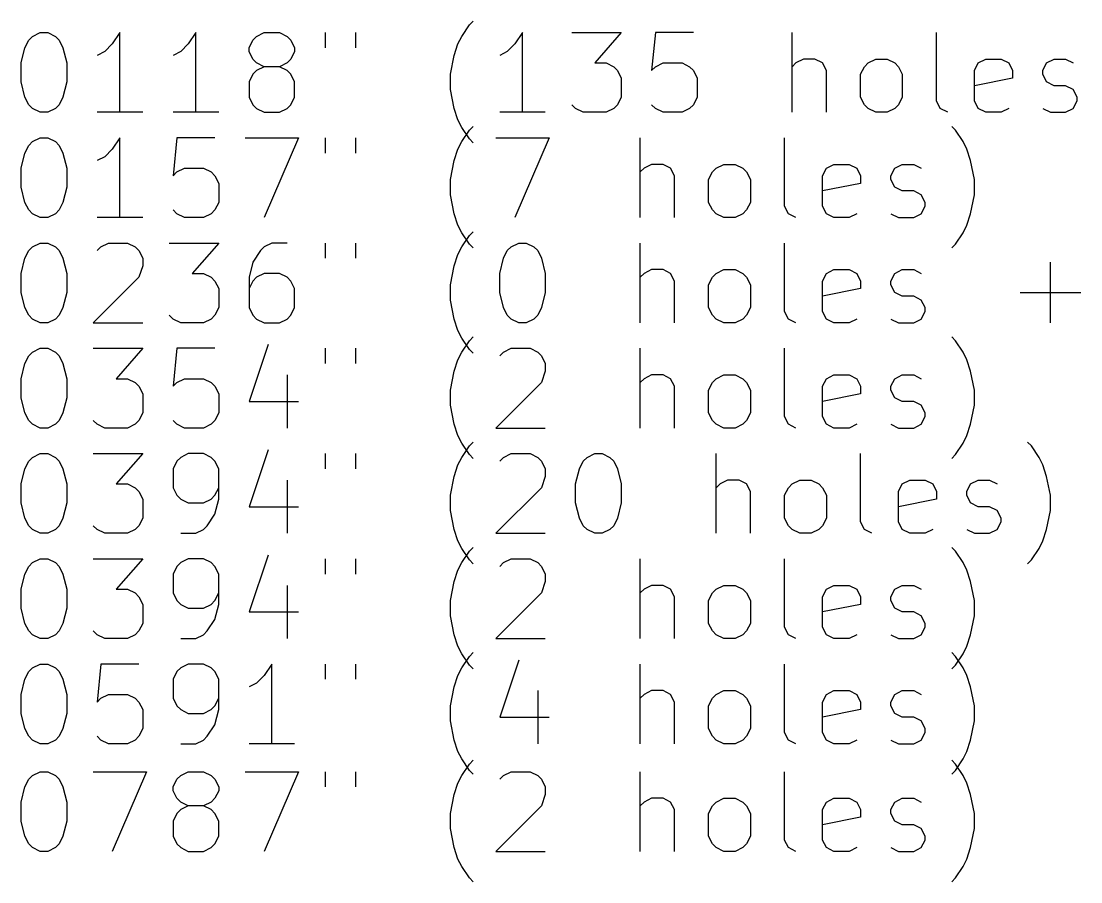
# Model space of a CAD drawing. Extents: x 148 to 250, y -220 to -100.
# Drawn here: x 174.29 to 200.86, y -206.71 to -185.12 of the extents above; entities that cross this region are included whole.
import ezdxf

# ---------------------------------------------------------------- set-up
doc = ezdxf.new("R2010")
doc.units = 0
doc.layers.add('BLACK', color=7, linetype='CONTINUOUS')

msp = doc.modelspace()

# ---------------------------------------------------------------- linework, layer by layer
at = {"layer": 'BLACK', "linetype": 'CONTINUOUS'}
for p, q in [((185.524, -185.214), (185.619, -185.119)), ((174.571, -185.5), (174.762, -185.405)), ((174.762, -185.405), (174.952, -185.405)), ((174.952, -185.405), (175.143, -185.5)), ((176.762, -185.405), (176.571, -185.69)), ((176.762, -187.405), (176.762, -185.405)), ((178.667, -185.405), (178.476, -185.69)), ((178.667, -187.405), (178.667, -185.405)), ((180.19, -185.5), (180.381, -185.405)), ((180.381, -185.405), (180.762, -185.405)), ((180.762, -185.405), (180.952, -185.5)), ((181.905, -185.405), (181.905, -185.786)), ((182.667, -185.405), (182.667, -185.786)), ((185.333, -185.5), (185.524, -185.214)), ((186.857, -185.405), (186.667, -185.69)), ((186.857, -187.405), (186.857, -185.405)), ((188.095, -185.405), (189.333, -185.405)), ((189.333, -185.405), (188.667, -186.167)), ((190.19, -185.405), (190.095, -186.357)), ((191.143, -185.405), (190.19, -185.405)), ((193.619, -187.405), (193.619, -185.405)), ((197.238, -187.119), (197.238, -185.405)), ((174.381, -185.786), (174.476, -185.595)), ((174.476, -185.595), (174.571, -185.5)), ((175.143, -185.5), (175.238, -185.595)), ((175.238, -185.595), (175.333, -185.786)), ((176.571, -185.69), (176.381, -185.881)), ((178.476, -185.69), (178.286, -185.881)), ((180, -185.786), (180.095, -185.595)), ((180.095, -185.595), (180.19, -185.5)), ((180.952, -185.5), (181.048, -185.595)), ((181.048, -185.595), (181.143, -185.786)), ((185.143, -185.976), (185.238, -185.69)), ((185.238, -185.69), (185.333, -185.5)), ((186.667, -185.69), (186.476, -185.881)), ((174.286, -186.167), (174.381, -185.786)), ((175.333, -185.786), (175.429, -186.167)), ((176.381, -185.881), (176.19, -185.976)), ((178.286, -185.881), (178.095, -185.976)), ((180, -185.881), (180, -185.786)), ((180.095, -186.071), (180, -185.881)), ((181.143, -185.881), (181.048, -186.071)), ((181.143, -185.786), (181.143, -185.881)), ((185.048, -186.452), (185.143, -185.976)), ((186.476, -185.881), (186.286, -185.976)), ((174.286, -186.643), (174.286, -186.167)), ((175.429, -186.167), (175.429, -186.643)), ((180.19, -186.167), (180.095, -186.071)), ((180.381, -186.262), (180.19, -186.167)), ((180.381, -186.262), (180.19, -186.357)), ((180.762, -186.262), (180.381, -186.262)), ((180.952, -186.167), (180.762, -186.262)), ((180.952, -186.357), (180.762, -186.262)), ((181.048, -186.071), (180.952, -186.167)), ((188.667, -186.167), (188.952, -186.167)), ((188.952, -186.167), (189.143, -186.262)), ((189.143, -186.262), (189.238, -186.357)), ((190.095, -186.357), (190.19, -186.262)), ((190.19, -186.262), (190.381, -186.167)), ((190.381, -186.167), (190.857, -186.167)), ((190.857, -186.167), (191.048, -186.262)), ((191.048, -186.262), (191.143, -186.357)), ((193.714, -186.167), (193.619, -186.262)), ((193.905, -186.071), (193.714, -186.167)), ((194.19, -186.071), (193.905, -186.071)), ((194.381, -186.167), (194.19, -186.071)), ((194.476, -186.357), (194.381, -186.167)), ((195.333, -186.452), (195.429, -186.262)), ((195.429, -186.262), (195.524, -186.167)), ((195.524, -186.167), (195.714, -186.071)), ((195.714, -186.071), (196, -186.071)), ((196, -186.071), (196.19, -186.167)), ((196.19, -186.167), (196.286, -186.262)), ((196.286, -186.262), (196.381, -186.452)), ((198.19, -186.357), (198.286, -186.167)), ((198.286, -186.167), (198.476, -186.071)), ((198.476, -186.071), (198.857, -186.071)), ((198.857, -186.071), (199.048, -186.167)), ((199.048, -186.167), (199.143, -186.357)), ((199.905, -186.357), (200, -186.167)), ((200, -186.167), (200.19, -186.071)), ((200.19, -186.071), (200.476, -186.071)), ((200.476, -186.071), (200.667, -186.167)), ((180.095, -186.452), (180, -186.643)), ((180.19, -186.357), (180.095, -186.452)), ((181.048, -186.452), (180.952, -186.357)), ((181.143, -186.643), (181.048, -186.452)), ((185.048, -186.833), (185.048, -186.452)), ((189.238, -186.357), (189.333, -186.548)), ((191.143, -186.357), (191.238, -186.548)), ((194.476, -187.405), (194.476, -186.357)), ((195.333, -187.024), (195.333, -186.452)), ((196.381, -186.452), (196.381, -187.024)), ((198.19, -187.119), (198.19, -186.357)), ((199.143, -186.357), (199.143, -186.548)), ((199.905, -186.452), (199.905, -186.357)), ((200, -186.643), (199.905, -186.452)), ((174.381, -187.024), (174.286, -186.643)), ((175.429, -186.643), (175.333, -187.024)), ((180, -186.643), (180, -187.024)), ((181.143, -187.024), (181.143, -186.643)), ((189.333, -186.548), (189.333, -187.024)), ((191.238, -186.548), (191.238, -187.024)), ((199.143, -186.548), (198.19, -186.738)), ((200.19, -186.738), (200, -186.643)), ((200.476, -186.738), (200.19, -186.738)), ((200.667, -186.833), (200.476, -186.738)), ((174.476, -187.214), (174.381, -187.024)), ((175.333, -187.024), (175.238, -187.214)), ((180, -187.024), (180.095, -187.214)), ((181.048, -187.214), (181.143, -187.024)), ((185.143, -187.31), (185.048, -186.833)), ((189.333, -187.024), (189.238, -187.214)), ((191.238, -187.024), (191.143, -187.214)), ((195.429, -187.214), (195.333, -187.024)), ((196.381, -187.024), (196.286, -187.214)), ((200.762, -187.024), (200.667, -186.833)), ((200.762, -187.119), (200.762, -187.024)), ((174.571, -187.31), (174.476, -187.214)), ((174.762, -187.405), (174.571, -187.31)), ((175.143, -187.31), (174.952, -187.405)), ((175.238, -187.214), (175.143, -187.31)), ((180.095, -187.214), (180.19, -187.31)), ((180.19, -187.31), (180.381, -187.405)), ((180.762, -187.405), (180.952, -187.31)), ((180.952, -187.31), (181.048, -187.214)), ((185.238, -187.595), (185.143, -187.31)), ((188.19, -187.31), (188.095, -187.214)), ((188.381, -187.405), (188.19, -187.31)), ((189.143, -187.31), (188.952, -187.405)), ((189.238, -187.214), (189.143, -187.31)), ((190.19, -187.31), (190.095, -187.214)), ((190.381, -187.405), (190.19, -187.31)), ((191.048, -187.31), (190.857, -187.405)), ((191.143, -187.214), (191.048, -187.31)), ((195.524, -187.31), (195.429, -187.214)), ((195.714, -187.405), (195.524, -187.31)), ((196.19, -187.31), (196, -187.405)), ((196.286, -187.214), (196.19, -187.31)), ((197.333, -187.31), (197.238, -187.119)), ((197.524, -187.405), (197.333, -187.31)), ((198.286, -187.31), (198.19, -187.119)), ((198.476, -187.405), (198.286, -187.31)), ((199.048, -187.31), (198.857, -187.405)), ((199.905, -187.31), (200.095, -187.405)), ((200.476, -187.405), (200.667, -187.31)), ((200.667, -187.31), (200.762, -187.119)), ((174.952, -187.405), (174.762, -187.405)), ((177.333, -187.405), (176.19, -187.405)), ((179.238, -187.405), (178.095, -187.405)), ((180.381, -187.405), (180.762, -187.405)), ((187.429, -187.405), (186.286, -187.405)), ((188.952, -187.405), (188.381, -187.405)), ((190.857, -187.405), (190.381, -187.405)), ((196, -187.405), (195.714, -187.405)), ((198.857, -187.405), (198.476, -187.405)), ((200.095, -187.405), (200.476, -187.405)), ((185.333, -187.786), (185.238, -187.595)), ((185.524, -188.071), (185.333, -187.786)), ((185.333, -188.14), (185.524, -187.854)), ((185.524, -187.854), (185.619, -187.759)), ((197.714, -187.854), (197.619, -187.759)), ((197.905, -188.14), (197.714, -187.854)), ((174.571, -188.14), (174.762, -188.045)), ((174.762, -188.045), (174.952, -188.045)), ((174.952, -188.045), (175.143, -188.14)), ((176.762, -188.045), (176.571, -188.33)), ((176.762, -190.045), (176.762, -188.045)), ((178.19, -188.045), (178.095, -188.997)), ((179.143, -188.045), (178.19, -188.045)), ((179.905, -188.045), (181.238, -188.045)), ((181.238, -188.045), (180.381, -190.045)), ((181.905, -188.045), (181.905, -188.426)), ((182.667, -188.045), (182.667, -188.426)), ((185.619, -188.167), (185.524, -188.071)), ((186.19, -188.045), (187.524, -188.045)), ((187.524, -188.045), (186.667, -190.045)), ((189.81, -190.045), (189.81, -188.045)), ((193.429, -189.759), (193.429, -188.045)), ((174.381, -188.426), (174.476, -188.235)), ((174.476, -188.235), (174.571, -188.14)), ((175.143, -188.14), (175.238, -188.235)), ((175.238, -188.235), (175.333, -188.426)), ((176.571, -188.33), (176.381, -188.521)), ((185.143, -188.616), (185.238, -188.33)), ((185.238, -188.33), (185.333, -188.14)), ((198, -188.33), (197.905, -188.14)), ((198.095, -188.616), (198, -188.33)), ((174.286, -188.807), (174.381, -188.426)), ((175.333, -188.426), (175.429, -188.807)), ((176.381, -188.521), (176.19, -188.616)), ((185.048, -189.092), (185.143, -188.616)), ((198.19, -189.092), (198.095, -188.616)), ((174.286, -189.283), (174.286, -188.807)), ((175.429, -188.807), (175.429, -189.283)), ((178.095, -188.997), (178.19, -188.902)), ((178.19, -188.902), (178.381, -188.807)), ((178.381, -188.807), (178.857, -188.807)), ((178.857, -188.807), (179.048, -188.902)), ((179.048, -188.902), (179.143, -188.997)), ((189.905, -188.807), (189.81, -188.902)), ((190.095, -188.711), (189.905, -188.807)), ((190.381, -188.711), (190.095, -188.711)), ((190.571, -188.807), (190.381, -188.711)), ((190.667, -188.997), (190.571, -188.807)), ((191.524, -189.092), (191.619, -188.902)), ((191.619, -188.902), (191.714, -188.807)), ((191.714, -188.807), (191.905, -188.711)), ((191.905, -188.711), (192.19, -188.711)), ((192.19, -188.711), (192.381, -188.807)), ((192.381, -188.807), (192.476, -188.902)), ((192.476, -188.902), (192.571, -189.092)), ((194.381, -188.997), (194.476, -188.807)), ((194.476, -188.807), (194.667, -188.711)), ((194.667, -188.711), (195.048, -188.711)), ((195.048, -188.711), (195.238, -188.807)), ((195.238, -188.807), (195.333, -188.997)), ((196.095, -188.997), (196.19, -188.807)), ((196.19, -188.807), (196.381, -188.711)), ((196.381, -188.711), (196.667, -188.711)), ((196.667, -188.711), (196.857, -188.807)), ((179.143, -188.997), (179.238, -189.188)), ((185.048, -189.473), (185.048, -189.092)), ((190.667, -190.045), (190.667, -188.997)), ((191.524, -189.664), (191.524, -189.092)), ((192.571, -189.092), (192.571, -189.664)), ((194.381, -189.759), (194.381, -188.997)), ((195.333, -188.997), (195.333, -189.188)), ((196.095, -189.092), (196.095, -188.997)), ((196.19, -189.283), (196.095, -189.092)), ((198.19, -189.473), (198.19, -189.092)), ((174.381, -189.664), (174.286, -189.283)), ((175.429, -189.283), (175.333, -189.664)), ((179.238, -189.188), (179.238, -189.664)), ((195.333, -189.188), (194.381, -189.378)), ((196.381, -189.378), (196.19, -189.283)), ((196.667, -189.378), (196.381, -189.378)), ((196.857, -189.473), (196.667, -189.378)), ((174.476, -189.854), (174.381, -189.664)), ((175.333, -189.664), (175.238, -189.854)), ((179.238, -189.664), (179.143, -189.854)), ((185.143, -189.95), (185.048, -189.473)), ((191.619, -189.854), (191.524, -189.664)), ((192.571, -189.664), (192.476, -189.854)), ((196.952, -189.664), (196.857, -189.473)), ((196.952, -189.759), (196.952, -189.664)), ((198.095, -189.95), (198.19, -189.473)), ((174.571, -189.95), (174.476, -189.854)), ((174.762, -190.045), (174.571, -189.95)), ((175.143, -189.95), (174.952, -190.045)), ((175.238, -189.854), (175.143, -189.95)), ((178.19, -189.95), (178.095, -189.854)), ((178.381, -190.045), (178.19, -189.95)), ((179.048, -189.95), (178.857, -190.045)), ((179.143, -189.854), (179.048, -189.95)), ((185.238, -190.235), (185.143, -189.95)), ((191.714, -189.95), (191.619, -189.854)), ((191.905, -190.045), (191.714, -189.95)), ((192.381, -189.95), (192.19, -190.045)), ((192.476, -189.854), (192.381, -189.95)), ((193.524, -189.95), (193.429, -189.759)), ((193.714, -190.045), (193.524, -189.95)), ((194.476, -189.95), (194.381, -189.759)), ((194.667, -190.045), (194.476, -189.95)), ((195.238, -189.95), (195.048, -190.045)), ((196.095, -189.95), (196.286, -190.045)), ((196.667, -190.045), (196.857, -189.95)), ((196.857, -189.95), (196.952, -189.759)), ((198, -190.235), (198.095, -189.95)), ((174.952, -190.045), (174.762, -190.045)), ((177.333, -190.045), (176.19, -190.045)), ((178.857, -190.045), (178.381, -190.045)), ((185.333, -190.426), (185.238, -190.235)), ((192.19, -190.045), (191.905, -190.045)), ((195.048, -190.045), (194.667, -190.045)), ((196.286, -190.045), (196.667, -190.045)), ((197.905, -190.426), (198, -190.235)), ((185.524, -190.711), (185.333, -190.426)), ((185.333, -190.78), (185.524, -190.494)), ((185.524, -190.494), (185.619, -190.399)), ((197.714, -190.711), (197.905, -190.426)), ((174.571, -190.78), (174.762, -190.685)), ((174.762, -190.685), (174.952, -190.685)), ((174.952, -190.685), (175.143, -190.78)), ((176.286, -190.78), (176.476, -190.685)), ((176.476, -190.685), (176.952, -190.685)), ((176.952, -190.685), (177.143, -190.78)), ((178, -190.685), (179.238, -190.685)), ((179.238, -190.685), (178.571, -191.447)), ((180.571, -190.685), (180.381, -190.78)), ((180.952, -190.685), (180.571, -190.685)), ((181.905, -190.685), (181.905, -191.066)), ((182.667, -190.685), (182.667, -191.066)), ((185.619, -190.807), (185.524, -190.711)), ((186.571, -190.78), (186.762, -190.685)), ((186.762, -190.685), (186.952, -190.685)), ((186.952, -190.685), (187.143, -190.78)), ((189.81, -192.685), (189.81, -190.685)), ((193.429, -192.399), (193.429, -190.685)), ((197.619, -190.807), (197.714, -190.711)), ((174.381, -191.066), (174.476, -190.875)), ((174.476, -190.875), (174.571, -190.78)), ((175.143, -190.78), (175.238, -190.875)), ((175.238, -190.875), (175.333, -191.066)), ((176.19, -190.875), (176.286, -190.78)), ((177.143, -190.78), (177.238, -190.875)), ((177.238, -190.875), (177.333, -191.066)), ((180.286, -190.875), (180.095, -191.161)), ((180.381, -190.78), (180.286, -190.875)), ((185.143, -191.256), (185.238, -190.97)), ((185.238, -190.97), (185.333, -190.78)), ((186.381, -191.066), (186.476, -190.875)), ((186.476, -190.875), (186.571, -190.78)), ((187.143, -190.78), (187.238, -190.875)), ((187.238, -190.875), (187.333, -191.066)), ((174.286, -191.447), (174.381, -191.066)), ((175.333, -191.066), (175.429, -191.447)), ((177.333, -191.256), (177.238, -191.542)), ((177.333, -191.066), (177.333, -191.256)), ((180.095, -191.161), (180, -191.542)), ((185.048, -191.732), (185.143, -191.256)), ((186.286, -191.447), (186.381, -191.066)), ((187.333, -191.066), (187.429, -191.447)), ((200.095, -192.685), (200.095, -191.161)), ((174.286, -191.923), (174.286, -191.447)), ((175.429, -191.447), (175.429, -191.923)), ((177.238, -191.542), (176.095, -192.685)), ((178.571, -191.447), (178.857, -191.447)), ((178.857, -191.447), (179.048, -191.542)), ((179.048, -191.542), (179.143, -191.637)), ((180, -191.542), (180, -192.304)), ((180.19, -191.542), (180.095, -191.637)), ((180.381, -191.447), (180.19, -191.542)), ((180.762, -191.447), (180.381, -191.447)), ((180.952, -191.542), (180.762, -191.447)), ((181.048, -191.637), (180.952, -191.542)), ((186.286, -191.923), (186.286, -191.447)), ((187.429, -191.447), (187.429, -191.923)), ((189.905, -191.447), (189.81, -191.542)), ((190.095, -191.351), (189.905, -191.447)), ((190.381, -191.351), (190.095, -191.351)), ((190.571, -191.447), (190.381, -191.351)), ((190.667, -191.637), (190.571, -191.447)), ((191.524, -191.732), (191.619, -191.542)), ((191.619, -191.542), (191.714, -191.447)), ((191.714, -191.447), (191.905, -191.351)), ((191.905, -191.351), (192.19, -191.351)), ((192.19, -191.351), (192.381, -191.447)), ((192.381, -191.447), (192.476, -191.542)), ((192.476, -191.542), (192.571, -191.732)), ((194.381, -191.637), (194.476, -191.447)), ((194.476, -191.447), (194.667, -191.351)), ((194.667, -191.351), (195.048, -191.351)), ((195.048, -191.351), (195.238, -191.447)), ((195.238, -191.447), (195.333, -191.637)), ((196.095, -191.637), (196.19, -191.447)), ((196.19, -191.447), (196.381, -191.351)), ((196.381, -191.351), (196.667, -191.351)), ((196.667, -191.351), (196.857, -191.447)), ((179.143, -191.637), (179.238, -191.828)), ((179.238, -191.828), (179.238, -192.304)), ((180.095, -191.637), (180, -191.828)), ((181.143, -191.828), (181.048, -191.637)), ((181.143, -192.304), (181.143, -191.828)), ((185.048, -192.113), (185.048, -191.732)), ((190.667, -192.685), (190.667, -191.637)), ((191.524, -192.304), (191.524, -191.732)), ((192.571, -191.732), (192.571, -192.304)), ((194.381, -192.399), (194.381, -191.637)), ((195.333, -191.828), (194.381, -192.018)), ((195.333, -191.637), (195.333, -191.828)), ((196.095, -191.732), (196.095, -191.637)), ((196.19, -191.923), (196.095, -191.732)), ((174.381, -192.304), (174.286, -191.923)), ((175.429, -191.923), (175.333, -192.304)), ((186.381, -192.304), (186.286, -191.923)), ((187.429, -191.923), (187.333, -192.304)), ((196.381, -192.018), (196.19, -191.923)), ((196.667, -192.018), (196.381, -192.018)), ((196.857, -192.113), (196.667, -192.018)), ((199.333, -191.923), (200.857, -191.923)), ((174.476, -192.494), (174.381, -192.304)), ((175.333, -192.304), (175.238, -192.494)), ((179.238, -192.304), (179.143, -192.494)), ((180, -192.304), (180.095, -192.494)), ((181.048, -192.494), (181.143, -192.304)), ((185.143, -192.59), (185.048, -192.113)), ((186.476, -192.494), (186.381, -192.304)), ((187.333, -192.304), (187.238, -192.494)), ((191.619, -192.494), (191.524, -192.304)), ((192.571, -192.304), (192.476, -192.494)), ((196.952, -192.304), (196.857, -192.113)), ((196.952, -192.399), (196.952, -192.304)), ((174.571, -192.59), (174.476, -192.494)), ((174.762, -192.685), (174.571, -192.59)), ((175.143, -192.59), (174.952, -192.685)), ((175.238, -192.494), (175.143, -192.59)), ((178.095, -192.59), (178, -192.494)), ((178.286, -192.685), (178.095, -192.59)), ((179.048, -192.59), (178.857, -192.685)), ((179.143, -192.494), (179.048, -192.59)), ((180.095, -192.494), (180.19, -192.59)), ((180.19, -192.59), (180.381, -192.685)), ((180.762, -192.685), (180.952, -192.59)), ((180.952, -192.59), (181.048, -192.494)), ((185.238, -192.875), (185.143, -192.59)), ((186.571, -192.59), (186.476, -192.494)), ((186.762, -192.685), (186.571, -192.59)), ((187.143, -192.59), (186.952, -192.685)), ((187.238, -192.494), (187.143, -192.59)), ((191.714, -192.59), (191.619, -192.494)), ((191.905, -192.685), (191.714, -192.59)), ((192.381, -192.59), (192.19, -192.685)), ((192.476, -192.494), (192.381, -192.59)), ((193.524, -192.59), (193.429, -192.399)), ((193.714, -192.685), (193.524, -192.59)), ((194.476, -192.59), (194.381, -192.399)), ((194.667, -192.685), (194.476, -192.59)), ((195.238, -192.59), (195.048, -192.685)), ((196.095, -192.59), (196.286, -192.685)), ((196.667, -192.685), (196.857, -192.59)), ((196.857, -192.59), (196.952, -192.399)), ((174.952, -192.685), (174.762, -192.685)), ((176.095, -192.685), (177.333, -192.685)), ((178.857, -192.685), (178.286, -192.685)), ((180.381, -192.685), (180.762, -192.685)), ((185.333, -193.066), (185.238, -192.875)), ((186.952, -192.685), (186.762, -192.685)), ((192.19, -192.685), (191.905, -192.685)), ((195.048, -192.685), (194.667, -192.685)), ((196.286, -192.685), (196.667, -192.685)), ((185.524, -193.351), (185.333, -193.066)), ((185.333, -193.42), (185.524, -193.134)), ((185.524, -193.134), (185.619, -193.039)), ((197.714, -193.134), (197.619, -193.039)), ((197.905, -193.42), (197.714, -193.134)), ((174.476, -193.515), (174.571, -193.42)), ((174.571, -193.42), (174.762, -193.325)), ((174.762, -193.325), (174.952, -193.325)), ((174.952, -193.325), (175.143, -193.42)), ((175.143, -193.42), (175.238, -193.515)), ((176.095, -193.325), (177.333, -193.325)), ((177.333, -193.325), (176.667, -194.087)), ((178.19, -193.325), (178.095, -194.277)), ((179.143, -193.325), (178.19, -193.325)), ((180.476, -193.23), (180, -194.658)), ((181.905, -193.325), (181.905, -193.706)), ((182.667, -193.325), (182.667, -193.706)), ((185.238, -193.61), (185.333, -193.42)), ((185.619, -193.447), (185.524, -193.351)), ((186.286, -193.515), (186.381, -193.42)), ((186.381, -193.42), (186.571, -193.325)), ((186.571, -193.325), (187.048, -193.325)), ((187.048, -193.325), (187.238, -193.42)), ((187.238, -193.42), (187.333, -193.515)), ((189.81, -195.325), (189.81, -193.325)), ((193.429, -195.039), (193.429, -193.325)), ((198, -193.61), (197.905, -193.42)), ((174.381, -193.706), (174.476, -193.515)), ((175.238, -193.515), (175.333, -193.706)), ((185.143, -193.896), (185.238, -193.61)), ((187.333, -193.515), (187.429, -193.706)), ((198.095, -193.896), (198, -193.61)), ((174.286, -194.087), (174.381, -193.706)), ((175.333, -193.706), (175.429, -194.087)), ((185.048, -194.372), (185.143, -193.896)), ((187.429, -193.896), (187.333, -194.182)), ((187.429, -193.706), (187.429, -193.896)), ((198.19, -194.372), (198.095, -193.896)), ((174.286, -194.563), (174.286, -194.087)), ((175.429, -194.087), (175.429, -194.563)), ((176.667, -194.087), (176.952, -194.087)), ((176.952, -194.087), (177.143, -194.182)), ((177.143, -194.182), (177.238, -194.277)), ((178.095, -194.277), (178.19, -194.182)), ((178.19, -194.182), (178.381, -194.087)), ((178.381, -194.087), (178.857, -194.087)), ((178.857, -194.087), (179.048, -194.182)), ((179.048, -194.182), (179.143, -194.277)), ((180.952, -193.991), (180.952, -195.325)), ((187.333, -194.182), (186.19, -195.325)), ((189.905, -194.087), (189.81, -194.182)), ((190.095, -193.991), (189.905, -194.087)), ((190.381, -193.991), (190.095, -193.991)), ((190.571, -194.087), (190.381, -193.991)), ((190.667, -194.277), (190.571, -194.087)), ((191.524, -194.372), (191.619, -194.182)), ((191.619, -194.182), (191.714, -194.087)), ((191.714, -194.087), (191.905, -193.991)), ((191.905, -193.991), (192.19, -193.991)), ((192.19, -193.991), (192.381, -194.087)), ((192.381, -194.087), (192.476, -194.182)), ((192.476, -194.182), (192.571, -194.372)), ((194.381, -194.277), (194.476, -194.087)), ((194.476, -194.087), (194.667, -193.991)), ((194.667, -193.991), (195.048, -193.991)), ((195.048, -193.991), (195.238, -194.087)), ((195.238, -194.087), (195.333, -194.277)), ((196.095, -194.277), (196.19, -194.087)), ((196.19, -194.087), (196.381, -193.991)), ((196.381, -193.991), (196.667, -193.991)), ((196.667, -193.991), (196.857, -194.087)), ((177.238, -194.277), (177.333, -194.468)), ((177.333, -194.468), (177.333, -194.944)), ((179.143, -194.277), (179.238, -194.468)), ((179.238, -194.468), (179.238, -194.944)), ((185.048, -194.753), (185.048, -194.372)), ((190.667, -195.325), (190.667, -194.277)), ((191.524, -194.944), (191.524, -194.372)), ((192.571, -194.372), (192.571, -194.944)), ((194.381, -195.039), (194.381, -194.277)), ((195.333, -194.468), (194.381, -194.658)), ((195.333, -194.277), (195.333, -194.468)), ((196.095, -194.372), (196.095, -194.277)), ((196.19, -194.563), (196.095, -194.372)), ((198.19, -194.753), (198.19, -194.372)), ((174.381, -194.944), (174.286, -194.563)), ((175.429, -194.563), (175.333, -194.944)), ((180, -194.658), (181.238, -194.658)), ((185.143, -195.23), (185.048, -194.753)), ((196.381, -194.658), (196.19, -194.563)), ((196.667, -194.658), (196.381, -194.658)), ((196.857, -194.753), (196.667, -194.658)), ((196.952, -194.944), (196.857, -194.753)), ((198.095, -195.23), (198.19, -194.753)), ((174.476, -195.134), (174.381, -194.944)), ((175.333, -194.944), (175.238, -195.134)), ((177.333, -194.944), (177.238, -195.134)), ((179.238, -194.944), (179.143, -195.134)), ((191.619, -195.134), (191.524, -194.944)), ((192.571, -194.944), (192.476, -195.134)), ((196.952, -195.039), (196.952, -194.944)), ((174.571, -195.23), (174.476, -195.134)), ((174.762, -195.325), (174.571, -195.23)), ((175.143, -195.23), (174.952, -195.325)), ((175.238, -195.134), (175.143, -195.23)), ((176.19, -195.23), (176.095, -195.134)), ((176.381, -195.325), (176.19, -195.23)), ((177.143, -195.23), (176.952, -195.325)), ((177.238, -195.134), (177.143, -195.23)), ((178.19, -195.23), (178.095, -195.134)), ((178.381, -195.325), (178.19, -195.23)), ((179.048, -195.23), (178.857, -195.325)), ((179.143, -195.134), (179.048, -195.23)), ((185.238, -195.515), (185.143, -195.23)), ((191.714, -195.23), (191.619, -195.134)), ((191.905, -195.325), (191.714, -195.23)), ((192.381, -195.23), (192.19, -195.325)), ((192.476, -195.134), (192.381, -195.23)), ((193.524, -195.23), (193.429, -195.039)), ((193.714, -195.325), (193.524, -195.23)), ((194.476, -195.23), (194.381, -195.039)), ((194.667, -195.325), (194.476, -195.23)), ((195.238, -195.23), (195.048, -195.325)), ((196.095, -195.23), (196.286, -195.325)), ((196.667, -195.325), (196.857, -195.23)), ((196.857, -195.23), (196.952, -195.039)), ((198, -195.515), (198.095, -195.23)), ((174.952, -195.325), (174.762, -195.325)), ((176.952, -195.325), (176.381, -195.325)), ((178.857, -195.325), (178.381, -195.325)), ((185.333, -195.706), (185.238, -195.515)), ((186.19, -195.325), (187.429, -195.325)), ((192.19, -195.325), (191.905, -195.325)), ((195.048, -195.325), (194.667, -195.325)), ((196.286, -195.325), (196.667, -195.325)), ((197.905, -195.706), (198, -195.515)), ((185.524, -195.991), (185.333, -195.706)), ((185.333, -196.06), (185.524, -195.774)), ((185.524, -195.774), (185.619, -195.679)), ((197.714, -195.991), (197.905, -195.706)), ((199.619, -195.774), (199.524, -195.679)), ((199.81, -196.06), (199.619, -195.774)), ((174.476, -196.155), (174.571, -196.06)), ((174.571, -196.06), (174.762, -195.965)), ((174.762, -195.965), (174.952, -195.965)), ((174.952, -195.965), (175.143, -196.06)), ((175.143, -196.06), (175.238, -196.155)), ((176.095, -195.965), (177.333, -195.965)), ((177.333, -195.965), (176.667, -196.727)), ((178.286, -196.06), (178.19, -196.155)), ((178.476, -195.965), (178.286, -196.06)), ((178.857, -195.965), (178.476, -195.965)), ((179.048, -196.06), (178.857, -195.965)), ((179.143, -196.155), (179.048, -196.06)), ((180.476, -195.87), (180, -197.298)), ((181.905, -195.965), (181.905, -196.346)), ((182.667, -195.965), (182.667, -196.346)), ((185.238, -196.25), (185.333, -196.06)), ((185.619, -196.087), (185.524, -195.991)), ((186.286, -196.155), (186.381, -196.06)), ((186.381, -196.06), (186.571, -195.965)), ((186.571, -195.965), (187.048, -195.965)), ((187.048, -195.965), (187.238, -196.06)), ((187.238, -196.06), (187.333, -196.155)), ((188.381, -196.155), (188.476, -196.06)), ((188.476, -196.06), (188.667, -195.965)), ((188.667, -195.965), (188.857, -195.965)), ((188.857, -195.965), (189.048, -196.06)), ((189.048, -196.06), (189.143, -196.155)), ((191.714, -197.965), (191.714, -195.965)), ((195.333, -197.679), (195.333, -195.965)), ((197.619, -196.087), (197.714, -195.991)), ((199.905, -196.25), (199.81, -196.06)), ((174.286, -196.727), (174.381, -196.346)), ((174.381, -196.346), (174.476, -196.155)), ((175.238, -196.155), (175.333, -196.346)), ((175.333, -196.346), (175.429, -196.727)), ((178.19, -196.155), (178.095, -196.346)), ((178.095, -196.346), (178.095, -196.822)), ((179.238, -196.346), (179.143, -196.155)), ((179.238, -197.108), (179.238, -196.346)), ((185.143, -196.536), (185.238, -196.25)), ((187.333, -196.155), (187.429, -196.346)), ((187.429, -196.346), (187.429, -196.536)), ((188.19, -196.727), (188.286, -196.346)), ((188.286, -196.346), (188.381, -196.155)), ((189.143, -196.155), (189.238, -196.346)), ((189.238, -196.346), (189.333, -196.727)), ((200, -196.536), (199.905, -196.25)), ((185.048, -197.012), (185.143, -196.536)), ((187.429, -196.536), (187.333, -196.822)), ((200.095, -197.012), (200, -196.536)), ((174.286, -197.203), (174.286, -196.727)), ((175.429, -196.727), (175.429, -197.203)), ((176.667, -196.727), (176.952, -196.727)), ((176.952, -196.727), (177.143, -196.822)), ((177.143, -196.822), (177.238, -196.917)), ((178.095, -196.822), (178.19, -197.012)), ((179.143, -197.012), (179.238, -196.822)), ((180.952, -196.631), (180.952, -197.965)), ((187.333, -196.822), (186.19, -197.965)), ((188.19, -197.203), (188.19, -196.727)), ((189.333, -196.727), (189.333, -197.203)), ((191.81, -196.727), (191.714, -196.822)), ((192, -196.631), (191.81, -196.727)), ((192.286, -196.631), (192, -196.631)), ((192.476, -196.727), (192.286, -196.631)), ((192.571, -196.917), (192.476, -196.727)), ((193.429, -197.012), (193.524, -196.822)), ((193.524, -196.822), (193.619, -196.727)), ((193.619, -196.727), (193.81, -196.631)), ((193.81, -196.631), (194.095, -196.631)), ((194.095, -196.631), (194.286, -196.727)), ((194.286, -196.727), (194.381, -196.822)), ((194.381, -196.822), (194.476, -197.012)), ((196.286, -196.917), (196.381, -196.727)), ((196.381, -196.727), (196.571, -196.631)), ((196.571, -196.631), (196.952, -196.631)), ((196.952, -196.631), (197.143, -196.727)), ((197.143, -196.727), (197.238, -196.917)), ((198, -196.917), (198.095, -196.727)), ((198.095, -196.727), (198.286, -196.631)), ((198.286, -196.631), (198.571, -196.631)), ((198.571, -196.631), (198.762, -196.727)), ((177.238, -196.917), (177.333, -197.108)), ((177.333, -197.108), (177.333, -197.584)), ((178.19, -197.012), (178.286, -197.108)), ((178.286, -197.108), (178.476, -197.203)), ((178.857, -197.203), (179.048, -197.108)), ((179.048, -197.108), (179.143, -197.012)), ((179.143, -197.489), (179.238, -197.108)), ((185.048, -197.393), (185.048, -197.012)), ((192.571, -197.965), (192.571, -196.917)), ((193.429, -197.584), (193.429, -197.012)), ((194.476, -197.012), (194.476, -197.584)), ((196.286, -197.679), (196.286, -196.917)), ((197.238, -197.108), (196.286, -197.298)), ((197.238, -196.917), (197.238, -197.108)), ((198, -197.012), (198, -196.917)), ((198.095, -197.203), (198, -197.012)), ((200.095, -197.393), (200.095, -197.012)), ((174.381, -197.584), (174.286, -197.203)), ((175.429, -197.203), (175.333, -197.584)), ((178.476, -197.203), (178.857, -197.203)), ((180, -197.298), (181.238, -197.298)), ((185.143, -197.87), (185.048, -197.393)), ((188.286, -197.584), (188.19, -197.203)), ((189.333, -197.203), (189.238, -197.584)), ((198.286, -197.298), (198.095, -197.203)), ((198.571, -197.298), (198.286, -197.298)), ((198.762, -197.393), (198.571, -197.298)), ((198.857, -197.584), (198.762, -197.393)), ((200, -197.87), (200.095, -197.393)), ((174.476, -197.774), (174.381, -197.584)), ((175.333, -197.584), (175.238, -197.774)), ((177.333, -197.584), (177.238, -197.774)), ((178.952, -197.774), (179.143, -197.489)), ((188.381, -197.774), (188.286, -197.584)), ((189.238, -197.584), (189.143, -197.774)), ((193.524, -197.774), (193.429, -197.584)), ((194.476, -197.584), (194.381, -197.774)), ((195.429, -197.87), (195.333, -197.679)), ((196.381, -197.87), (196.286, -197.679)), ((198.762, -197.87), (198.857, -197.679)), ((198.857, -197.679), (198.857, -197.584)), ((174.571, -197.87), (174.476, -197.774)), ((174.762, -197.965), (174.571, -197.87)), ((175.143, -197.87), (174.952, -197.965)), ((175.238, -197.774), (175.143, -197.87)), ((176.19, -197.87), (176.095, -197.774)), ((176.381, -197.965), (176.19, -197.87)), ((177.143, -197.87), (176.952, -197.965)), ((177.238, -197.774), (177.143, -197.87)), ((178.667, -197.965), (178.857, -197.87)), ((178.857, -197.87), (178.952, -197.774)), ((185.238, -198.155), (185.143, -197.87)), ((188.476, -197.87), (188.381, -197.774)), ((188.667, -197.965), (188.476, -197.87)), ((189.048, -197.87), (188.857, -197.965)), ((189.143, -197.774), (189.048, -197.87)), ((193.619, -197.87), (193.524, -197.774)), ((193.81, -197.965), (193.619, -197.87)), ((194.286, -197.87), (194.095, -197.965)), ((194.381, -197.774), (194.286, -197.87)), ((195.619, -197.965), (195.429, -197.87)), ((196.571, -197.965), (196.381, -197.87)), ((197.143, -197.87), (196.952, -197.965)), ((198, -197.87), (198.19, -197.965)), ((198.571, -197.965), (198.762, -197.87)), ((199.905, -198.155), (200, -197.87)), ((174.952, -197.965), (174.762, -197.965)), ((176.952, -197.965), (176.381, -197.965)), ((178.286, -197.965), (178.667, -197.965)), ((185.333, -198.346), (185.238, -198.155)), ((186.19, -197.965), (187.429, -197.965)), ((188.857, -197.965), (188.667, -197.965)), ((194.095, -197.965), (193.81, -197.965)), ((196.952, -197.965), (196.571, -197.965)), ((198.19, -197.965), (198.571, -197.965)), ((199.81, -198.346), (199.905, -198.155)), ((185.524, -198.631), (185.333, -198.346)), ((185.333, -198.7), (185.524, -198.414)), ((185.524, -198.414), (185.619, -198.319)), ((197.714, -198.414), (197.619, -198.319)), ((197.905, -198.7), (197.714, -198.414)), ((199.619, -198.631), (199.81, -198.346)), ((174.476, -198.795), (174.571, -198.7)), ((174.571, -198.7), (174.762, -198.605)), ((174.762, -198.605), (174.952, -198.605)), ((174.952, -198.605), (175.143, -198.7)), ((175.143, -198.7), (175.238, -198.795)), ((176.095, -198.605), (177.333, -198.605)), ((177.333, -198.605), (176.667, -199.367)), ((178.286, -198.7), (178.19, -198.795)), ((178.476, -198.605), (178.286, -198.7)), ((178.857, -198.605), (178.476, -198.605)), ((179.048, -198.7), (178.857, -198.605)), ((179.143, -198.795), (179.048, -198.7)), ((180.476, -198.51), (180, -199.938)), ((181.905, -198.605), (181.905, -198.986)), ((182.667, -198.605), (182.667, -198.986)), ((185.238, -198.89), (185.333, -198.7)), ((185.619, -198.727), (185.524, -198.631)), ((186.286, -198.795), (186.381, -198.7)), ((186.381, -198.7), (186.571, -198.605)), ((186.571, -198.605), (187.048, -198.605)), ((187.048, -198.605), (187.238, -198.7)), ((187.238, -198.7), (187.333, -198.795)), ((189.81, -200.605), (189.81, -198.605)), ((193.429, -200.319), (193.429, -198.605)), ((198, -198.89), (197.905, -198.7)), ((199.524, -198.727), (199.619, -198.631)), ((174.286, -199.367), (174.381, -198.986)), ((174.381, -198.986), (174.476, -198.795)), ((175.238, -198.795), (175.333, -198.986)), ((175.333, -198.986), (175.429, -199.367)), ((178.19, -198.795), (178.095, -198.986)), ((178.095, -198.986), (178.095, -199.462)), ((179.238, -198.986), (179.143, -198.795)), ((179.238, -199.748), (179.238, -198.986)), ((185.143, -199.176), (185.238, -198.89)), ((187.333, -198.795), (187.429, -198.986)), ((187.429, -198.986), (187.429, -199.176)), ((198.095, -199.176), (198, -198.89)), ((180.952, -199.271), (180.952, -200.605)), ((185.048, -199.652), (185.143, -199.176)), ((187.429, -199.176), (187.333, -199.462)), ((190.095, -199.271), (189.905, -199.367)), ((190.381, -199.271), (190.095, -199.271)), ((190.571, -199.367), (190.381, -199.271)), ((191.714, -199.367), (191.905, -199.271)), ((191.905, -199.271), (192.19, -199.271)), ((192.19, -199.271), (192.381, -199.367)), ((194.476, -199.367), (194.667, -199.271)), ((194.667, -199.271), (195.048, -199.271)), ((195.048, -199.271), (195.238, -199.367)), ((196.19, -199.367), (196.381, -199.271)), ((196.381, -199.271), (196.667, -199.271)), ((196.667, -199.271), (196.857, -199.367)), ((198.19, -199.652), (198.095, -199.176)), ((174.286, -199.843), (174.286, -199.367)), ((175.429, -199.367), (175.429, -199.843)), ((176.667, -199.367), (176.952, -199.367)), ((176.952, -199.367), (177.143, -199.462)), ((177.143, -199.462), (177.238, -199.557)), ((178.095, -199.462), (178.19, -199.652)), ((179.143, -199.652), (179.238, -199.462)), ((187.333, -199.462), (186.19, -200.605)), ((189.905, -199.367), (189.81, -199.462)), ((190.667, -199.557), (190.571, -199.367)), ((191.524, -199.652), (191.619, -199.462)), ((191.619, -199.462), (191.714, -199.367)), ((192.381, -199.367), (192.476, -199.462)), ((192.476, -199.462), (192.571, -199.652)), ((194.381, -199.557), (194.476, -199.367)), ((195.238, -199.367), (195.333, -199.557)), ((196.095, -199.557), (196.19, -199.367)), ((177.238, -199.557), (177.333, -199.748)), ((177.333, -199.748), (177.333, -200.224)), ((178.19, -199.652), (178.286, -199.748)), ((178.286, -199.748), (178.476, -199.843)), ((178.857, -199.843), (179.048, -199.748)), ((179.048, -199.748), (179.143, -199.652)), ((179.143, -200.129), (179.238, -199.748)), ((185.048, -200.033), (185.048, -199.652)), ((190.667, -200.605), (190.667, -199.557)), ((191.524, -200.224), (191.524, -199.652)), ((192.571, -199.652), (192.571, -200.224)), ((194.381, -200.319), (194.381, -199.557)), ((195.333, -199.748), (194.381, -199.938)), ((195.333, -199.557), (195.333, -199.748)), ((196.095, -199.652), (196.095, -199.557)), ((196.19, -199.843), (196.095, -199.652)), ((198.19, -200.033), (198.19, -199.652)), ((174.381, -200.224), (174.286, -199.843)), ((175.429, -199.843), (175.333, -200.224)), ((178.476, -199.843), (178.857, -199.843)), ((180, -199.938), (181.238, -199.938)), ((185.143, -200.51), (185.048, -200.033)), ((196.381, -199.938), (196.19, -199.843)), ((196.667, -199.938), (196.381, -199.938)), ((196.857, -200.033), (196.667, -199.938)), ((196.952, -200.224), (196.857, -200.033)), ((198.095, -200.51), (198.19, -200.033)), ((174.476, -200.414), (174.381, -200.224)), ((175.333, -200.224), (175.238, -200.414)), ((177.333, -200.224), (177.238, -200.414)), ((178.952, -200.414), (179.143, -200.129)), ((191.619, -200.414), (191.524, -200.224)), ((192.571, -200.224), (192.476, -200.414)), ((193.524, -200.51), (193.429, -200.319)), ((194.476, -200.51), (194.381, -200.319)), ((196.857, -200.51), (196.952, -200.319)), ((196.952, -200.319), (196.952, -200.224)), ((174.571, -200.51), (174.476, -200.414)), ((174.762, -200.605), (174.571, -200.51)), ((174.952, -200.605), (174.762, -200.605)), ((175.143, -200.51), (174.952, -200.605)), ((175.238, -200.414), (175.143, -200.51)), ((176.19, -200.51), (176.095, -200.414)), ((176.381, -200.605), (176.19, -200.51)), ((176.952, -200.605), (176.381, -200.605)), ((177.143, -200.51), (176.952, -200.605)), ((177.238, -200.414), (177.143, -200.51)), ((178.286, -200.605), (178.667, -200.605)), ((178.667, -200.605), (178.857, -200.51)), ((178.857, -200.51), (178.952, -200.414)), ((185.238, -200.795), (185.143, -200.51)), ((186.19, -200.605), (187.429, -200.605)), ((191.714, -200.51), (191.619, -200.414)), ((191.905, -200.605), (191.714, -200.51)), ((192.19, -200.605), (191.905, -200.605)), ((192.381, -200.51), (192.19, -200.605)), ((192.476, -200.414), (192.381, -200.51)), ((193.714, -200.605), (193.524, -200.51)), ((194.667, -200.605), (194.476, -200.51)), ((195.048, -200.605), (194.667, -200.605)), ((195.238, -200.51), (195.048, -200.605)), ((196.095, -200.51), (196.286, -200.605)), ((196.286, -200.605), (196.667, -200.605)), ((196.667, -200.605), (196.857, -200.51)), ((198, -200.795), (198.095, -200.51)), ((185.333, -200.986), (185.238, -200.795)), ((197.905, -200.986), (198, -200.795)), ((185.524, -201.271), (185.333, -200.986)), ((185.333, -201.34), (185.524, -201.054)), ((185.524, -201.054), (185.619, -200.959)), ((197.714, -201.054), (197.619, -200.959)), ((197.714, -201.271), (197.905, -200.986)), ((197.905, -201.34), (197.714, -201.054)), ((174.476, -201.435), (174.571, -201.34)), ((174.571, -201.34), (174.762, -201.245)), ((174.762, -201.245), (174.952, -201.245)), ((174.952, -201.245), (175.143, -201.34)), ((175.143, -201.34), (175.238, -201.435)), ((176.286, -201.245), (176.19, -202.197)), ((177.238, -201.245), (176.286, -201.245)), ((178.286, -201.34), (178.19, -201.435)), ((178.476, -201.245), (178.286, -201.34)), ((178.857, -201.245), (178.476, -201.245)), ((179.048, -201.34), (178.857, -201.245)), ((179.143, -201.435), (179.048, -201.34)), ((180.571, -201.245), (180.381, -201.53)), ((180.571, -203.245), (180.571, -201.245)), ((181.905, -201.245), (181.905, -201.626)), ((182.667, -201.245), (182.667, -201.626)), ((185.238, -201.53), (185.333, -201.34)), ((185.619, -201.367), (185.524, -201.271)), ((186.762, -201.15), (186.286, -202.578)), ((189.81, -203.245), (189.81, -201.245)), ((193.429, -202.959), (193.429, -201.245)), ((197.619, -201.367), (197.714, -201.271)), ((198, -201.53), (197.905, -201.34)), ((174.286, -202.007), (174.381, -201.626)), ((174.381, -201.626), (174.476, -201.435)), ((175.238, -201.435), (175.333, -201.626)), ((175.333, -201.626), (175.429, -202.007)), ((178.19, -201.435), (178.095, -201.626)), ((178.095, -201.626), (178.095, -202.102)), ((179.238, -201.626), (179.143, -201.435)), ((179.238, -202.388), (179.238, -201.626)), ((180.381, -201.53), (180.19, -201.721)), ((185.143, -201.816), (185.238, -201.53)), ((198.095, -201.816), (198, -201.53)), ((180.19, -201.721), (180, -201.816)), ((185.048, -202.292), (185.143, -201.816)), ((187.238, -201.911), (187.238, -203.245)), ((190.095, -201.911), (189.905, -202.007)), ((190.381, -201.911), (190.095, -201.911)), ((190.571, -202.007), (190.381, -201.911)), ((191.714, -202.007), (191.905, -201.911)), ((191.905, -201.911), (192.19, -201.911)), ((192.19, -201.911), (192.381, -202.007)), ((194.476, -202.007), (194.667, -201.911)), ((194.667, -201.911), (195.048, -201.911)), ((195.048, -201.911), (195.238, -202.007)), ((196.19, -202.007), (196.381, -201.911)), ((196.381, -201.911), (196.667, -201.911)), ((196.667, -201.911), (196.857, -202.007)), ((198.19, -202.292), (198.095, -201.816)), ((174.286, -202.483), (174.286, -202.007)), ((175.429, -202.007), (175.429, -202.483)), ((176.19, -202.197), (176.286, -202.102)), ((176.286, -202.102), (176.476, -202.007)), ((176.476, -202.007), (176.952, -202.007)), ((176.952, -202.007), (177.143, -202.102)), ((177.143, -202.102), (177.238, -202.197)), ((177.238, -202.197), (177.333, -202.388)), ((178.095, -202.102), (178.19, -202.292)), ((179.143, -202.292), (179.238, -202.102)), ((189.905, -202.007), (189.81, -202.102)), ((190.667, -202.197), (190.571, -202.007)), ((190.667, -203.245), (190.667, -202.197)), ((191.524, -202.292), (191.619, -202.102)), ((191.619, -202.102), (191.714, -202.007)), ((192.381, -202.007), (192.476, -202.102)), ((192.476, -202.102), (192.571, -202.292)), ((194.381, -202.197), (194.476, -202.007)), ((194.381, -202.959), (194.381, -202.197)), ((195.238, -202.007), (195.333, -202.197)), ((195.333, -202.197), (195.333, -202.388)), ((196.095, -202.197), (196.19, -202.007)), ((196.095, -202.292), (196.095, -202.197)), ((177.333, -202.388), (177.333, -202.864)), ((178.19, -202.292), (178.286, -202.388)), ((178.286, -202.388), (178.476, -202.483)), ((178.857, -202.483), (179.048, -202.388)), ((179.048, -202.388), (179.143, -202.292)), ((179.143, -202.769), (179.238, -202.388)), ((185.048, -202.673), (185.048, -202.292)), ((191.524, -202.864), (191.524, -202.292)), ((192.571, -202.292), (192.571, -202.864)), ((195.333, -202.388), (194.381, -202.578)), ((196.19, -202.483), (196.095, -202.292)), ((198.19, -202.673), (198.19, -202.292)), ((174.381, -202.864), (174.286, -202.483)), ((175.429, -202.483), (175.333, -202.864)), ((178.476, -202.483), (178.857, -202.483)), ((185.143, -203.15), (185.048, -202.673)), ((186.286, -202.578), (187.524, -202.578)), ((196.381, -202.578), (196.19, -202.483)), ((196.667, -202.578), (196.381, -202.578)), ((196.857, -202.673), (196.667, -202.578)), ((196.952, -202.864), (196.857, -202.673)), ((198.095, -203.15), (198.19, -202.673)), ((174.476, -203.054), (174.381, -202.864)), ((175.333, -202.864), (175.238, -203.054)), ((177.333, -202.864), (177.238, -203.054)), ((178.952, -203.054), (179.143, -202.769)), ((191.619, -203.054), (191.524, -202.864)), ((192.571, -202.864), (192.476, -203.054)), ((193.524, -203.15), (193.429, -202.959)), ((194.476, -203.15), (194.381, -202.959)), ((196.857, -203.15), (196.952, -202.959)), ((196.952, -202.959), (196.952, -202.864)), ((174.571, -203.15), (174.476, -203.054)), ((174.762, -203.245), (174.571, -203.15)), ((174.952, -203.245), (174.762, -203.245)), ((175.143, -203.15), (174.952, -203.245)), ((175.238, -203.054), (175.143, -203.15)), ((176.286, -203.15), (176.19, -203.054)), ((176.476, -203.245), (176.286, -203.15)), ((176.952, -203.245), (176.476, -203.245)), ((177.143, -203.15), (176.952, -203.245)), ((177.238, -203.054), (177.143, -203.15)), ((178.286, -203.245), (178.667, -203.245)), ((178.667, -203.245), (178.857, -203.15)), ((178.857, -203.15), (178.952, -203.054)), ((181.143, -203.245), (180, -203.245)), ((185.238, -203.435), (185.143, -203.15)), ((191.714, -203.15), (191.619, -203.054)), ((191.905, -203.245), (191.714, -203.15)), ((192.19, -203.245), (191.905, -203.245)), ((192.381, -203.15), (192.19, -203.245)), ((192.476, -203.054), (192.381, -203.15)), ((193.714, -203.245), (193.524, -203.15)), ((194.667, -203.245), (194.476, -203.15)), ((195.048, -203.245), (194.667, -203.245)), ((195.238, -203.15), (195.048, -203.245)), ((196.095, -203.15), (196.286, -203.245)), ((196.286, -203.245), (196.667, -203.245)), ((196.667, -203.245), (196.857, -203.15)), ((198, -203.435), (198.095, -203.15)), ((185.333, -203.626), (185.238, -203.435)), ((197.905, -203.626), (198, -203.435)), ((185.524, -203.911), (185.333, -203.626)), ((185.333, -204.04), (185.524, -203.754)), ((185.524, -203.754), (185.619, -203.659)), ((197.714, -203.754), (197.619, -203.659)), ((197.714, -203.911), (197.905, -203.626)), ((197.905, -204.04), (197.714, -203.754)), ((174.476, -204.135), (174.571, -204.04)), ((174.571, -204.04), (174.762, -203.945)), ((174.762, -203.945), (174.952, -203.945)), ((174.952, -203.945), (175.143, -204.04)), ((175.143, -204.04), (175.238, -204.135)), ((176.095, -203.945), (177.429, -203.945)), ((177.429, -203.945), (176.571, -205.945)), ((178.19, -204.135), (178.286, -204.04)), ((178.286, -204.04), (178.476, -203.945)), ((178.476, -203.945), (178.857, -203.945)), ((178.857, -203.945), (179.048, -204.04)), ((179.048, -204.04), (179.143, -204.135)), ((179.905, -203.945), (181.238, -203.945)), ((181.238, -203.945), (180.381, -205.945)), ((181.905, -203.945), (181.905, -204.326)), ((182.667, -203.945), (182.667, -204.326)), ((185.238, -204.23), (185.333, -204.04)), ((185.619, -204.007), (185.524, -203.911)), ((186.286, -204.135), (186.381, -204.04)), ((186.381, -204.04), (186.571, -203.945)), ((186.571, -203.945), (187.048, -203.945)), ((187.048, -203.945), (187.238, -204.04)), ((187.238, -204.04), (187.333, -204.135)), ((189.81, -205.945), (189.81, -203.945)), ((193.429, -205.659), (193.429, -203.945)), ((197.619, -204.007), (197.714, -203.911)), ((198, -204.23), (197.905, -204.04)), ((174.286, -204.707), (174.381, -204.326)), ((174.381, -204.326), (174.476, -204.135)), ((175.238, -204.135), (175.333, -204.326)), ((175.333, -204.326), (175.429, -204.707)), ((178.095, -204.326), (178.19, -204.135)), ((178.095, -204.421), (178.095, -204.326)), ((179.143, -204.135), (179.238, -204.326)), ((179.238, -204.326), (179.238, -204.421)), ((185.143, -204.516), (185.238, -204.23)), ((187.333, -204.135), (187.429, -204.326)), ((187.429, -204.326), (187.429, -204.516)), ((198.095, -204.516), (198, -204.23)), ((178.19, -204.611), (178.095, -204.421)), ((179.238, -204.421), (179.143, -204.611)), ((185.048, -204.992), (185.143, -204.516)), ((187.429, -204.516), (187.333, -204.802)), ((198.19, -204.992), (198.095, -204.516)), ((174.286, -205.183), (174.286, -204.707)), ((175.429, -204.707), (175.429, -205.183)), ((178.286, -204.707), (178.19, -204.611)), ((178.476, -204.802), (178.286, -204.707)), ((178.476, -204.802), (178.286, -204.897)), ((178.857, -204.802), (178.476, -204.802)), ((179.048, -204.707), (178.857, -204.802)), ((179.048, -204.897), (178.857, -204.802)), ((179.143, -204.611), (179.048, -204.707)), ((187.333, -204.802), (186.19, -205.945)), ((189.905, -204.707), (189.81, -204.802)), ((190.095, -204.611), (189.905, -204.707)), ((190.381, -204.611), (190.095, -204.611)), ((190.571, -204.707), (190.381, -204.611)), ((190.667, -204.897), (190.571, -204.707)), ((191.524, -204.992), (191.619, -204.802)), ((191.619, -204.802), (191.714, -204.707)), ((191.714, -204.707), (191.905, -204.611)), ((191.905, -204.611), (192.19, -204.611)), ((192.19, -204.611), (192.381, -204.707)), ((192.381, -204.707), (192.476, -204.802)), ((192.476, -204.802), (192.571, -204.992)), ((194.381, -204.897), (194.476, -204.707)), ((194.476, -204.707), (194.667, -204.611)), ((194.667, -204.611), (195.048, -204.611)), ((195.048, -204.611), (195.238, -204.707)), ((195.238, -204.707), (195.333, -204.897)), ((196.095, -204.897), (196.19, -204.707)), ((196.19, -204.707), (196.381, -204.611)), ((196.381, -204.611), (196.667, -204.611)), ((196.667, -204.611), (196.857, -204.707)), ((178.19, -204.992), (178.095, -205.183)), ((178.286, -204.897), (178.19, -204.992)), ((179.143, -204.992), (179.048, -204.897)), ((179.238, -205.183), (179.143, -204.992)), ((185.048, -205.373), (185.048, -204.992)), ((190.667, -205.945), (190.667, -204.897)), ((191.524, -205.564), (191.524, -204.992)), ((192.571, -204.992), (192.571, -205.564)), ((194.381, -205.659), (194.381, -204.897)), ((195.333, -205.088), (194.381, -205.278)), ((195.333, -204.897), (195.333, -205.088)), ((196.095, -204.992), (196.095, -204.897)), ((196.19, -205.183), (196.095, -204.992)), ((198.19, -205.373), (198.19, -204.992)), ((174.381, -205.564), (174.286, -205.183)), ((175.429, -205.183), (175.333, -205.564)), ((178.095, -205.183), (178.095, -205.564)), ((179.238, -205.564), (179.238, -205.183)), ((185.143, -205.85), (185.048, -205.373)), ((196.381, -205.278), (196.19, -205.183)), ((196.667, -205.278), (196.381, -205.278)), ((196.857, -205.373), (196.667, -205.278)), ((196.952, -205.564), (196.857, -205.373)), ((198.095, -205.85), (198.19, -205.373)), ((174.476, -205.754), (174.381, -205.564)), ((175.333, -205.564), (175.238, -205.754)), ((178.095, -205.564), (178.19, -205.754)), ((179.143, -205.754), (179.238, -205.564)), ((191.619, -205.754), (191.524, -205.564)), ((192.571, -205.564), (192.476, -205.754)), ((193.524, -205.85), (193.429, -205.659)), ((194.476, -205.85), (194.381, -205.659)), ((196.857, -205.85), (196.952, -205.659)), ((196.952, -205.659), (196.952, -205.564)), ((174.571, -205.85), (174.476, -205.754)), ((174.762, -205.945), (174.571, -205.85)), ((175.143, -205.85), (174.952, -205.945)), ((175.238, -205.754), (175.143, -205.85)), ((178.19, -205.754), (178.286, -205.85)), ((178.286, -205.85), (178.476, -205.945)), ((178.857, -205.945), (179.048, -205.85)), ((179.048, -205.85), (179.143, -205.754)), ((185.238, -206.135), (185.143, -205.85)), ((191.714, -205.85), (191.619, -205.754)), ((191.905, -205.945), (191.714, -205.85)), ((192.381, -205.85), (192.19, -205.945)), ((192.476, -205.754), (192.381, -205.85)), ((193.714, -205.945), (193.524, -205.85)), ((194.667, -205.945), (194.476, -205.85)), ((195.238, -205.85), (195.048, -205.945)), ((196.095, -205.85), (196.286, -205.945)), ((196.667, -205.945), (196.857, -205.85)), ((198, -206.135), (198.095, -205.85)), ((174.952, -205.945), (174.762, -205.945)), ((178.476, -205.945), (178.857, -205.945)), ((185.333, -206.326), (185.238, -206.135)), ((186.19, -205.945), (187.429, -205.945)), ((192.19, -205.945), (191.905, -205.945)), ((195.048, -205.945), (194.667, -205.945)), ((196.286, -205.945), (196.667, -205.945)), ((197.905, -206.326), (198, -206.135)), ((185.524, -206.611), (185.333, -206.326)), ((197.714, -206.611), (197.905, -206.326)), ((185.619, -206.707), (185.524, -206.611)), ((197.619, -206.707), (197.714, -206.611))]:
    msp.add_line(p, q, dxfattribs=at)

doc.saveas('drawing.dxf')
